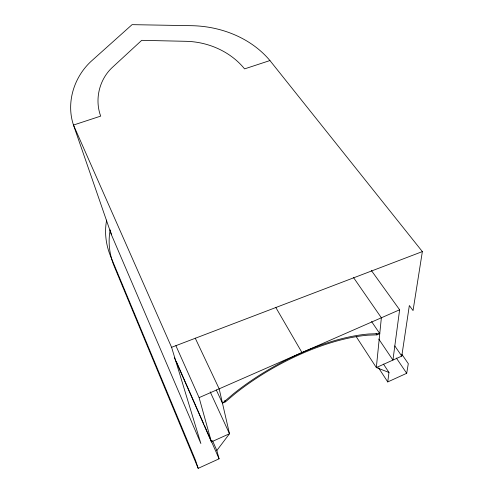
<?xml version="1.0" encoding="UTF-8"?>
<svg xmlns="http://www.w3.org/2000/svg" width="493" height="493" viewBox="0 0 493 493"><rect width="100%" height="100%" fill="white"/><g stroke="black" fill="none" stroke-linecap="round" stroke-linejoin="round"><path stroke-width="0.74" d="M401.77 354.184L408.296 363.68L406.707 373.293L387.751 381.933L388.971 372.443L383.455 364.087M371.34 270.46L399.626 309.783L392.933 360.087L378.766 339.042M356.236 336.657L376.325 367.568L401.777 356.1L409.344 305.531L413.048 310.572L422.359 251.59L269.936 60.553C251.06 38.035 221.462 26.425 192.498 25.71L132.075 24.65L92.548 60.047C74.437 75.731 65.742 102.014 73.482 125.056L111.443 234.773L200.873 443.527L171.589 347.312L73.482 125.056L100.689 116.12C94.373 99.118 99.444 78.843 113.008 66.802L141.713 40.334L186.465 41.32C208.477 41.923 230.588 51.636 244.577 68.878L269.936 60.553M110.161 230.231C107.893 242.1 109.477 254.554 113.975 265.727L198.18 468.35L219.083 458.823L216.834 450.503L212.489 440.65M106.667 220.112C104.313 232.024 105.872 244.546 110.395 255.768L195.481 460.185L198.18 468.35M216.834 450.503L229.485 433.748L219.169 388.841L195.246 338.149M216.261 389.92L222.46 403.157L233.694 393.605A130.614 53.312 -29.1 0 1 368.937 333.977L379.764 333.613L371.574 321.541M222.46 403.157L225.523 401.801L234.742 393.969A128.907 52.603 -29.1 0 1 368.031 335.172L376.935 334.864L379.764 333.613M174.3 357.474L211.405 441.894L229.485 433.748L210.166 391.836M211.405 441.894L199.104 397.629L399.626 309.783M171.589 347.312L422.359 251.59M388.971 372.443L376.325 367.568L381.366 317.782L353.401 277.386M394.813 345.944L401.777 356.1M396.347 358.029L406.707 373.293M376.079 333.588L376.935 334.864M378.519 367.778L387.751 381.933M275.716 307.305L301.975 352.563M224.863 400.408L225.523 401.801M175.884 345.667L199.104 397.629M176.297 361.517L203.892 424.27M204.515 425.681L219.083 458.823M110.075 229.83L111.443 234.773"/></g></svg>
